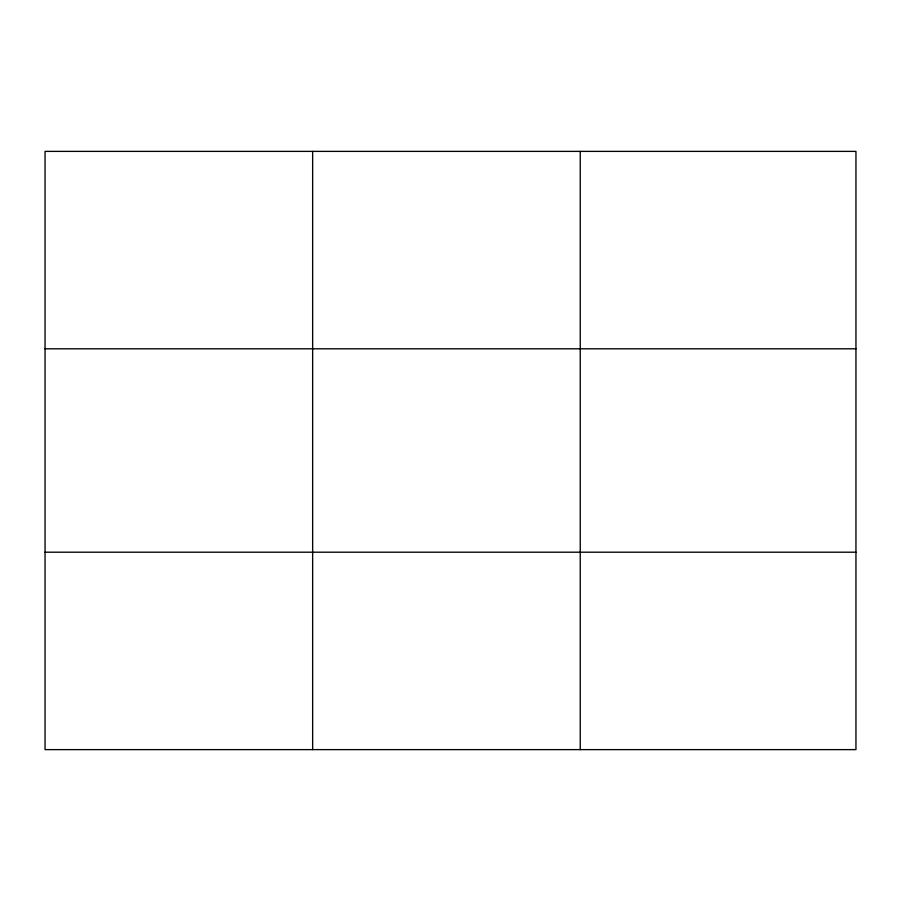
<?xml version="1.0" encoding="UTF-8"?>
<svg xmlns="http://www.w3.org/2000/svg" width="901" height="901" viewBox="0 0 901 901"><rect width="100%" height="100%" fill="white"/><g stroke="black" fill="none" stroke-linecap="round" stroke-linejoin="round"><path stroke-width="1.35" d="M312.647 749.621L312.647 151.379M580.244 749.621L580.244 151.379M855.95 348.8L855.95 151.379L45.05 151.379L45.05 749.621L855.95 749.621L855.95 348.8L45.05 348.8M45.05 552.2L855.95 552.2"/></g></svg>
